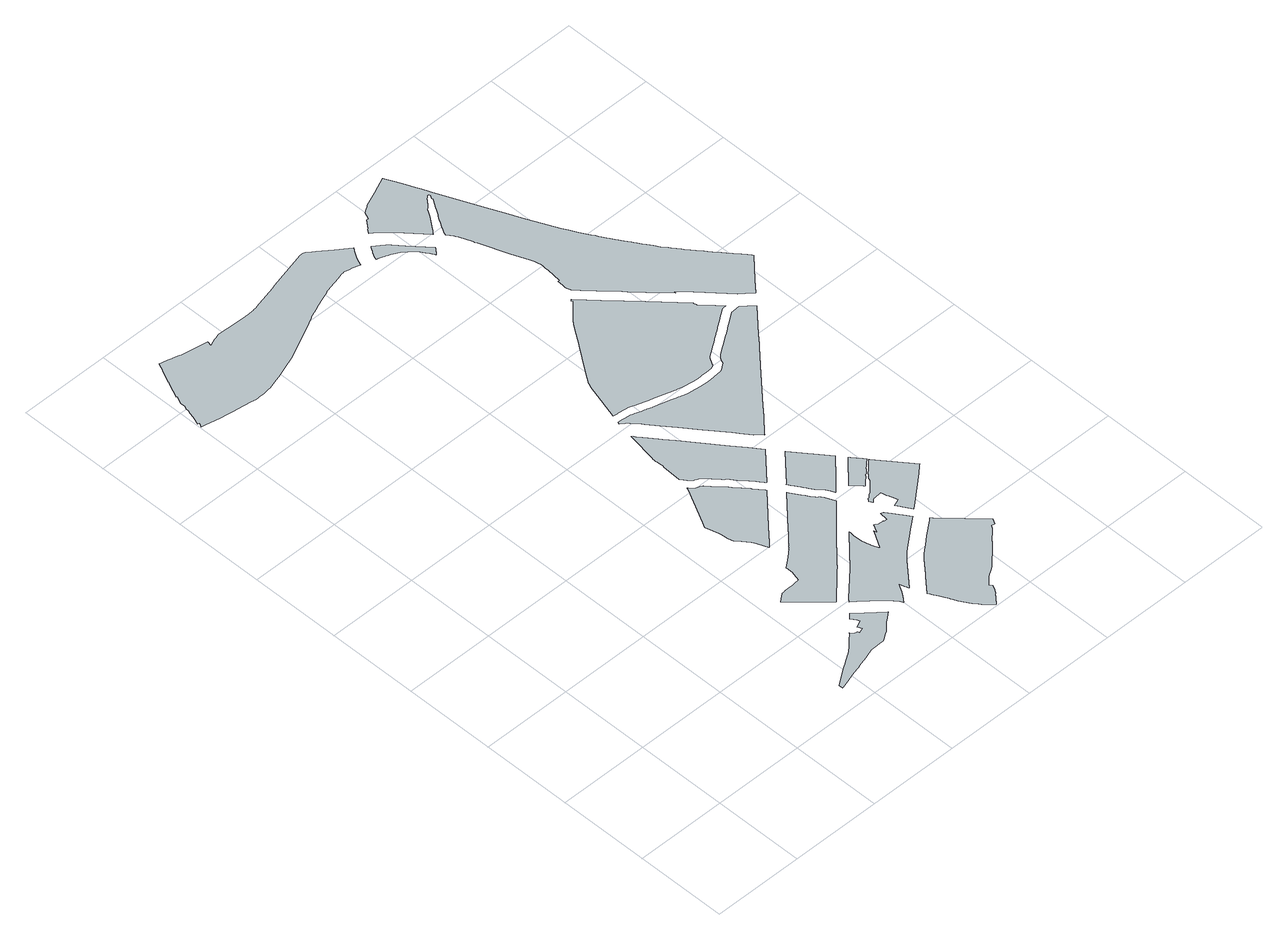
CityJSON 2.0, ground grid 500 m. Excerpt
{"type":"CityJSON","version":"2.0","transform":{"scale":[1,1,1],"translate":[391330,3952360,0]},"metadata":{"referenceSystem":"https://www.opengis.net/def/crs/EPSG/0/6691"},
"CityObjects":{
"object1":{"type":"GenericCityObject","attributes":{"class":"25","urbanPlanType":"21","prefecture":"13","city":"13100"},"geometry":[{"type":"MultiSurface","lod":"0","boundaries":[[[0,1,2,3,4,5,6,7,8,9,10,11,12,13,14,15,16,17,18,19,20,21,22,23,24,25,26,27,28,29,30,31,32,33,34,35,36,37,38,39,40,41,42,43,44,45,46,47,48,49,50,51,52,53,54,55,56,57,58,59,60,61,62,63,64,65,66,67,68,69,70]]]}]},
"object2":{"type":"GenericCityObject","attributes":{"class":"25","urbanPlanType":"21","prefecture":"13","city":"13100"},"geometry":[{"type":"MultiSurface","lod":"0","boundaries":[[[71,72,73,74,75,76,77,78,79,80,81,82,83,84,85,86,87,88,89,90,91,92,93,94,95,96,97,98,99,100,101,102,103,104,105,106,107,108,109,110,111,112,113,114,115,116,117,118,119,120,121,122,123,124,125,126,127,128,129,130,131,132,133,134,135,136,137,138,139,140,141,142,143,144,145,146,147,148,149,150,151,152,153,154,155,156,157,158,159,160,161,162,163,164,165]]]}]},
"object3":{"type":"GenericCityObject","attributes":{"class":"25","urbanPlanType":"21","prefecture":"13","city":"13100"},"geometry":[{"type":"MultiSurface","lod":"0","boundaries":[[[166,167,168,169,170,171,172,173,174,175,176,177,178,179,180,181,182,183,184,185,186,187,188,189,190,191,192,193,194,195,196,197,198,199,200,201,202,203,204,205,206,207,208,209,210,211,212,213,214,215,216,217,218,219,220,221,222,223,224,225,226,227,228,229,230,231,232,233,234,235,236,237,238,239,240,241,242,243,244,245,246,247,248,249,250,251,252,253,254,255,256,257,258,259,260,261,262,263,264,265,266,267,268,269,270,271,272,273,274,275,276,277,278,279,280,281,282,283,284,285,286,287,288,289,290,291,292,293,294,295,296,297,298,299,300,301,302,303,304,305,306,307,308,309,310,311,312,313,314,315,316,317,318,319,320,321,322,323,324,325,326,327,328,329,330,331,332,333,334,335,336,337,338,339,340,341,342]]]}]},
"object4":{"type":"GenericCityObject","attributes":{"class":"25","urbanPlanType":"21","prefecture":"13","city":"13100"},"geometry":[{"type":"MultiSurface","lod":"0","boundaries":[[[343,344,345,346,347,348,349,350,351,352,353,354,355,356,357,358,359,360,361,362,363,364,365,366,367,368,369,370,371,372,373,374,375,376,377,378,379,380,381,382,383,384,385,386,387,388,389,390,391,392,393,394,395,396,397,398,399,400,401,402,403,404,405,406,407,408,409,410,411,412]]]}]},
"object5":{"type":"GenericCityObject","attributes":{"class":"25","urbanPlanType":"21","prefecture":"13","city":"13100"},"geometry":[{"type":"MultiSurface","lod":"0","boundaries":[[[413,414,415,416,417,418,419,420,421,422,423,424,425,426,427,428,429,430,431,432,433,434,435,436,437,438,439,440,441,442,443,444,445,446,447,448,449,450,451,452,453,454,455,456,457,458,459,460,461,462,463,464,465,466,467,468,469,470,471,472,473,474,475,476,477,478,479,480,481,482,483,484,485,486,487,488,489,490,491,492,493,494,495,496,497,498,499,500,501,502,503,504,505,506]]]}]},
"object6":{"type":"GenericCityObject","attributes":{"class":"25","urbanPlanType":"21","prefecture":"13","city":"13100"},"geometry":[{"type":"MultiSurface","lod":"0","boundaries":[[[507,508,509,510,511,512,513,514,515,516,517,518,519,520,521,522,523,524,525,526,527,528,529,530,531,532,533,534,535,536,537,538,539,540,541,542,543,544,545,546,547,548,549,550,551,552,553,554,555,556,557,558,559,560,561,562,563,564,565,566,567,568,569,570,571,572,573,574,575,576,577,578,579,580,581,582,583,584,585,586,587,588,589,590,591,592,593,594,595,596,597,598,599,600,601,602,603,604,605,606]]]}]},
"object7":{"type":"GenericCityObject","attributes":{"class":"25","urbanPlanType":"21","prefecture":"13","city":"13100"},"geometry":[{"type":"MultiSurface","lod":"0","boundaries":[[[607,608,609,610,611,612,613,614,615,616,617,618,619,620,621,622,623,624,625,626,627,628,629,630,631,632,633,634,635,636,637,638,639,640,641,642,643,644,645,646,647,648,649,650,651,652,653,654,655,656,657,658,659,660,661,662,663,664,665,666,667,668,669,670,671,672,673,674,675,676,677,678,679,680,681,682,683,684,685]]]}]},
"object8":{"type":"GenericCityObject","attributes":{"class":"25","urbanPlanType":"21","prefecture":"13","city":"13100"},"geometry":[{"type":"MultiSurface","lod":"0","boundaries":[[[686,687,688,689,690,691,692,693,694,695,696,697,698,699,700,701,702,703,704,705,706,707,708,709,710,711,712,713,714,715,716,717,718,719,720,721,722,723,724,725,726]]]}]},
"object9":{"type":"GenericCityObject","attributes":{"class":"25","urbanPlanType":"21","prefecture":"13","city":"13100"},"geometry":[{"type":"MultiSurface","lod":"0","boundaries":[[[727,728,729,730,731,732,733,734,735,736,737,738,739,740,741,742,743,744,745,746,747,748,749,750,751,752]]]}]},
"object10":{"type":"GenericCityObject","attributes":{"class":"25","urbanPlanType":"21","prefecture":"13","city":"13100"},"geometry":[{"type":"MultiSurface","lod":"0","boundaries":[[[753,754,755,756,757,758,759,760,761,762,763,764,765,766,767,768,769,770,771,772,773,774,775,776,777,778,779,780,781,782,783,784,785,786,787,788,789,790,791,792,793,794,795,796,797,798]]]}]},
"object11":{"type":"GenericCityObject","attributes":{"class":"25","urbanPlanType":"21","prefecture":"13","city":"13100"},"geometry":[{"type":"MultiSurface","lod":"0","boundaries":[[[799,800,801,802,803,804,805,806,807,808,809,810,811,812,813,814,815,816,817,818,819,820,821,822,823,824,825,826,827,828,829,830,831,832,833,834,835,836,837,838,839,840,841,842,843,844,845,846,847,848,849,850,851,852,853,854,855,856,857,858,859,860,861,862,863,864,865,866,867,868,869,870,871,872,873,874,875,876,877,878,879,880,881,882,883,884,885,886,887,888,889,890,891,892,893,894,895,896,897,898,899,900,901,902,903,904,905]]]}]},
"object12":{"type":"GenericCityObject","attributes":{"class":"25","urbanPlanType":"21","prefecture":"13","city":"13100"},"geometry":[{"type":"MultiSurface","lod":"0","boundaries":[[[906,907,908,909,910,911,912,913,914,915,916,917,918,919,920,921,922,923,924,925,926,927,928,929,930,931,932,933,934,935,936,937,938,939,940,941,942,943,944,945,946,947,948,949,950,951,952,953,954,955,956,957,958,959,960,961,962,963,964,965,966,967,968,969,970,971,972,973,974,975,976,977,978,979,980,981,982,983,984,985,986,987,988,989,990,991,992,993,994,995,996,997,998,999]]]}]},
"object13":{"type":"GenericCityObject","attributes":{"class":"25","urbanPlanType":"21","prefecture":"13","city":"13100"},"geometry":[{"type":"MultiSurface","lod":"0","boundaries":[[[1000,1001,1002,1003,1004,1005,1006,1007,1008,1009,1010,1011,1012,1013,1014,1015,1016,1017,1018,1019,1020,1021,1022,1023,1024,1025,1026,1027,1028,1029,1030,1031,1032,1033,1034,1035,1036,1037,1038,1039,1040,1041,1042,1043,1044,1045,1046,1047,1048,1049,1050,1051,1052,1053,1054,1055,1056,1057,1058,1059,1060,1061,1062,1063,1064,1065,1066,1067,1068,1069,1070,1071,1072,1073,1074,1075,1076,1077,1078,1079,1080,1081,1082,1083,1084,1085,1086,1087,1088,1089,1090,1091,1092,1093,1094,1095,1096,1097,1098,1099,1100,1101]]]}]},
"object14":{"type":"GenericCityObject","attributes":{"class":"25","urbanPlanType":"21","prefecture":"13","city":"13100"},"geometry":[{"type":"MultiSurface","lod":"0","boundaries":[[[1102,1103,1104,1105,1106,1107,1108,1109,1110,1111,1112,1113,1114,1115,1116,1117,1118,1119,1120,1121,1122,1123,1124,1125,1126,1127,1128,1129,1130,1131,1132,1133,1134,1135,1136,1137,1138,1139,1140,1141,1142,1143,1144,1145,1146,1147,1148,1149,1150,1151,1152,1153,1154,1155,1156,1157,1158,1159,1160,1161,1162,1163,1164,1165,1166,1167,1168,1169,1170,1171,1172,1173,1174,1175,1176,1177,1178,1179,1180,1181,1182,1183,1184,1185,1186,1187,1188,1189,1190,1191,1192,1193,1194,1195,1196,1197,1198,1199,1200,1201,1202,1203,1204,1205,1206,1207,1208,1209,1210,1211,1212,1213,1214,1215,1216,1217,1218,1219,1220,1221,1222,1223,1224,1225,1226,1227,1228,1229,1230,1231,1232,1233,1234,1235,1236,1237,1238,1239,1240,1241,1242,1243,1244,1245,1246,1247,1248,1249,1250,1251,1252,1253,1254,1255,1256,1257,1258,1259,1260,1261,1262,1263,1264,1265,1266,1267,1268,1269,1270,1271,1272,1273,1274,1275,1276,1277,1278,1279,1280,1281,1282,1283,1284,1285,1286,1287,1288,1289,1290,1291,1292,1293,1294,1295,1296,1297,1298,1299,1300,1301,1302,1303,1304,1305,1306,1307,1308,1309,1310,1311,1312,1313]]]}]}
},
"vertices":[
[1384,341,0],[1380,345,0],[1368,355,0],[1365,357,0],[1329,390,0],[1325,393,0],[1283,432,0],[1274,440,0],[1273,439,0],[1249,415,0],[1261,399,0],[1269,386,0],[1275,371,0],[1239,354,0],[1250,330,0],[1221,319,0],[1221,323,0],[1219,327,0],[1217,330,0],[1216,331,0],[1212,332,0],[1206,333,0],[1202,333,0],[1200,335,0],[1198,337,0],[1192,344,0],[1186,352,0],[1183,348,0],[1153,319,0],[1130,297,0],[1125,292,0],[1120,288,0],[1116,283,0],[1112,280,0],[1111,280,0],[1110,279,0],[1105,275,0],[1100,271,0],[1090,263,0],[1088,262,0],[1083,259,0],[1035,227,0],[1034,227,0],[1029,223,0],[1010,212,0],[918,149,0],[918,125,0],[937,130,0],[964,139,0],[1007,152,0],[1047,164,0],[1061,167,0],[1070,170,0],[1128,188,0],[1137,191,0],[1182,205,0],[1207,206,0],[1238,207,0],[1261,208,0],[1278,219,0],[1288,225,0],[1300,233,0],[1308,238,0],[1311,240,0],[1317,246,0],[1326,255,0],[1338,267,0],[1345,274,0],[1353,280,0],[1363,288,0],[1406,321,0],
[1527,779,0],[1527,780,0],[1572,825,0],[1579,833,0],[1587,841,0],[1593,848,0],[1601,856,0],[1630,885,0],[1707,963,0],[1731,988,0],[1735,991,0],[1733,998,0],[1719,1029,0],[1715,1039,0],[1714,1041,0],[1712,1045,0],[1711,1047,0],[1710,1050,0],[1707,1054,0],[1703,1059,0],[1696,1066,0],[1692,1069,0],[1689,1071,0],[1685,1076,0],[1681,1081,0],[1677,1087,0],[1676,1089,0],[1660,1115,0],[1657,1120,0],[1656,1122,0],[1619,1181,0],[1614,1189,0],[1453,1018,0],[1431,994,0],[1409,970,0],[1400,961,0],[1396,956,0],[1385,944,0],[1384,944,0],[1380,939,0],[1379,939,0],[1369,928,0],[1368,928,0],[1368,927,0],[1351,912,0],[1351,911,0],[1350,911,0],[1350,910,0],[1347,908,0],[1311,879,0],[1273,850,0],[1275,844,0],[1275,840,0],[1275,831,0],[1275,827,0],[1275,823,0],[1274,819,0],[1273,812,0],[1269,794,0],[1261,756,0],[1249,754,0],[1243,754,0],[1240,754,0],[1234,753,0],[1231,752,0],[1230,752,0],[1226,752,0],[1220,751,0],[1219,751,0],[1211,751,0],[1202,751,0],[1191,750,0],[1187,751,0],[1174,750,0],[1169,750,0],[1163,749,0],[1159,749,0],[1156,748,0],[1151,748,0],[1144,747,0],[1131,737,0],[1118,726,0],[1102,713,0],[1180,636,0],[1247,571,0],[1253,565,0],[1258,561,0],[1283,536,0],[1297,551,0],[1391,642,0],[1427,676,0],[1428,677,0],[1436,684,0],[1467,716,0],[1509,760,0],
[1253,3597,0],[1257,3606,0],[1260,3614,0],[1264,3623,0],[1268,3632,0],[1273,3640,0],[1278,3649,0],[1282,3657,0],[1288,3665,0],[1293,3673,0],[1298,3680,0],[1305,3689,0],[1235,3741,0],[1168,3794,0],[1138,3816,0],[1132,3821,0],[1129,3823,0],[1128,3823,0],[1126,3824,0],[1125,3825,0],[1123,3826,0],[1121,3826,0],[1119,3827,0],[1117,3827,0],[1115,3828,0],[1112,3828,0],[1110,3828,0],[1108,3828,0],[1106,3828,0],[1104,3828,0],[1102,3828,0],[1100,3828,0],[1098,3827,0],[880,3773,0],[862,3768,0],[750,3741,0],[726,3735,0],[723,3734,0],[719,3733,0],[716,3733,0],[713,3732,0],[710,3732,0],[706,3731,0],[703,3731,0],[700,3730,0],[696,3730,0],[693,3730,0],[690,3729,0],[686,3729,0],[683,3729,0],[680,3728,0],[677,3728,0],[673,3728,0],[670,3728,0],[667,3728,0],[663,3728,0],[660,3728,0],[657,3728,0],[653,3728,0],[650,3728,0],[647,3728,0],[609,3729,0],[587,3728,0],[482,3733,0],[475,3732,0],[464,3729,0],[452,3726,0],[440,3722,0],[430,3718,0],[424,3716,0],[412,3711,0],[402,3706,0],[410,3735,0],[337,3747,0],[278,3758,0],[268,3761,0],[257,3764,0],[226,3773,0],[223,3774,0],[200,3780,0],[153,3791,0],[150,3785,0],[148,3780,0],[146,3775,0],[145,3773,0],[143,3769,0],[141,3764,0],[136,3753,0],[134,3750,0],[130,3739,0],[123,3724,0],[118,3714,0],[112,3700,0],[109,3694,0],[103,3681,0],[103,3680,0],[100,3673,0],[96,3665,0],[95,3662,0],[83,3635,0],[78,3624,0],[77,3622,0],[73,3613,0],[73,3612,0],[62,3588,0],[65,3587,0],[46,3545,0],[46,3516,0],[40,3502,0],[38,3485,0],[32,3467,0],[25,3443,0],[10,3397,0],[14,3395,0],[19,3394,0],[8,3373,0],[19,3370,0],[34,3366,0],[51,3362,0],[77,3357,0],[117,3350,0],[143,3345,0],[176,3340,0],[278,3325,0],[290,3323,0],[293,3322,0],[297,3322,0],[305,3320,0],[310,3320,0],[319,3320,0],[334,3320,0],[348,3320,0],[362,3321,0],[377,3322,0],[392,3325,0],[406,3327,0],[421,3330,0],[434,3333,0],[447,3337,0],[461,3341,0],[482,3348,0],[563,3376,0],[586,3385,0],[607,3393,0],[634,3404,0],[673,3422,0],[775,3469,0],[787,3475,0],[852,3510,0],[857,3513,0],[869,3518,0],[884,3525,0],[889,3526,0],[919,3538,0],[923,3540,0],[977,3561,0],[1012,3574,0],[1020,3577,0],[1027,3580,0],[1037,3583,0],[1052,3587,0],[1084,3595,0],[1118,3603,0],[1145,3610,0],[1149,3610,0],[1153,3611,0],[1154,3612,0],[1159,3612,0],[1161,3613,0],[1164,3613,0],[1166,3613,0],[1170,3613,0],[1175,3612,0],[1178,3611,0],[1196,3607,0],[1210,3604,0],[1251,3591,0],
[1319,1007,0],[1325,1014,0],[1332,1020,0],[1399,1092,0],[1559,1263,0],[1555,1269,0],[1553,1271,0],[1552,1272,0],[1517,1318,0],[1516,1319,0],[1513,1323,0],[1509,1329,0],[1508,1329,0],[1507,1331,0],[1491,1348,0],[1486,1355,0],[1470,1374,0],[1469,1374,0],[1447,1403,0],[1446,1404,0],[1445,1406,0],[1442,1409,0],[1436,1414,0],[1432,1418,0],[1431,1419,0],[1427,1424,0],[1426,1424,0],[1396,1456,0],[1396,1457,0],[1393,1460,0],[1376,1481,0],[1375,1482,0],[1371,1487,0],[1370,1487,0],[1367,1490,0],[1358,1495,0],[1347,1500,0],[1334,1505,0],[1332,1507,0],[1324,1515,0],[1311,1528,0],[1310,1530,0],[1309,1527,0],[1308,1527,0],[1306,1520,0],[1206,1325,0],[1191,1297,0],[1191,1296,0],[1192,1291,0],[1195,1278,0],[1202,1252,0],[1204,1248,0],[1207,1240,0],[1208,1234,0],[1210,1221,0],[1214,1190,0],[1215,1179,0],[1216,1172,0],[1222,1148,0],[1224,1142,0],[1227,1139,0],[1229,1135,0],[1239,1125,0],[1249,1113,0],[1262,1095,0],[1275,1077,0],[1282,1066,0],[1289,1050,0],[1310,999,0],[1313,1001,0],
[1654,669,0],[1649,684,0],[1649,686,0],[1644,701,0],[1641,717,0],[1639,731,0],[1638,743,0],[1637,749,0],[1637,763,0],[1637,781,0],[1640,805,0],[1640,810,0],[1638,808,0],[1635,805,0],[1630,800,0],[1615,784,0],[1571,739,0],[1553,719,0],[1552,718,0],[1479,642,0],[1478,642,0],[1433,599,0],[1339,509,0],[1326,494,0],[1332,489,0],[1334,487,0],[1335,487,0],[1352,471,0],[1380,446,0],[1395,432,0],[1429,402,0],[1436,395,0],[1443,390,0],[1450,384,0],[1451,382,0],[1455,379,0],[1463,371,0],[1475,355,0],[1477,352,0],[1478,351,0],[1482,345,0],[1485,342,0],[1491,331,0],[1500,316,0],[1512,331,0],[1526,347,0],[1541,369,0],[1549,384,0],[1561,407,0],[1565,415,0],[1575,385,0],[1576,382,0],[1582,364,0],[1699,496,0],[1705,502,0],[1710,508,0],[1716,514,0],[1722,520,0],[1728,526,0],[1734,531,0],[1740,537,0],[1747,542,0],[1753,547,0],[1832,611,0],[1833,612,0],[1913,675,0],[1889,713,0],[1878,729,0],[1861,757,0],[1840,787,0],[1838,786,0],[1825,791,0],[1821,771,0],[1823,770,0],[1821,760,0],[1819,744,0],[1799,746,0],[1799,749,0],[1791,749,0],[1779,750,0],[1772,751,0],[1764,755,0],[1759,758,0],[1758,758,0],[1757,759,0],[1754,760,0],[1751,762,0],[1749,758,0],[1742,745,0],[1727,717,0],[1723,734,0],[1722,732,0],[1668,637,0],[1663,646,0],
[2159,409,0],[2156,412,0],[2109,461,0],[2103,468,0],[2074,497,0],[2073,499,0],[2037,536,0],[2035,538,0],[2035,539,0],[2027,547,0],[2025,549,0],[2006,568,0],[2004,570,0],[2001,573,0],[1972,603,0],[1964,612,0],[1963,613,0],[1952,604,0],[1873,541,0],[1828,505,0],[1803,485,0],[1798,481,0],[1793,476,0],[1792,476,0],[1788,472,0],[1783,467,0],[1778,463,0],[1773,458,0],[1768,453,0],[1764,448,0],[1759,443,0],[1696,372,0],[1689,364,0],[1662,333,0],[1617,281,0],[1619,276,0],[1631,254,0],[1634,248,0],[1666,184,0],[1668,180,0],[1673,170,0],[1676,163,0],[1676,162,0],[1683,147,0],[1696,124,0],[1703,112,0],[1710,102,0],[1710,101,0],[1718,91,0],[1736,67,0],[1737,65,0],[1745,55,0],[1747,53,0],[1748,51,0],[1756,42,0],[1767,32,0],[1785,14,0],[1790,8,0],[1818,40,0],[1837,62,0],[1839,60,0],[1844,68,0],[1846,72,0],[1849,76,0],[1852,81,0],[1860,96,0],[1866,106,0],[1854,120,0],[1860,128,0],[1866,133,0],[1870,138,0],[1877,145,0],[1882,149,0],[1887,154,0],[1902,166,0],[1909,170,0],[1933,185,0],[1946,195,0],[1954,202,0],[1964,211,0],[1970,217,0],[1979,226,0],[2010,255,0],[2020,264,0],[2030,275,0],[2036,281,0],[2045,290,0],[2050,296,0],[2056,303,0],[2067,315,0],[2074,322,0],[2082,330,0],[2087,334,0],[2090,337,0],[2095,342,0],[2115,361,0],[2119,366,0],[2129,382,0],[2146,377,0],[2162,406,0],
[1688,1518,0],[1638,1583,0],[1554,1691,0],[1486,1781,0],[1447,1831,0],[1436,1846,0],[1391,1904,0],[1374,1927,0],[1370,1931,0],[1367,1936,0],[1363,1939,0],[1359,1943,0],[1357,1931,0],[1330,1774,0],[1330,1773,0],[1330,1772,0],[1330,1770,0],[1330,1769,0],[1329,1768,0],[1329,1767,0],[1329,1766,0],[1329,1764,0],[1329,1763,0],[1329,1762,0],[1329,1761,0],[1329,1760,0],[1329,1758,0],[1329,1757,0],[1329,1756,0],[1329,1755,0],[1329,1754,0],[1329,1752,0],[1329,1751,0],[1329,1750,0],[1329,1749,0],[1330,1722,0],[1330,1721,0],[1331,1717,0],[1331,1711,0],[1331,1706,0],[1330,1701,0],[1323,1596,0],[1323,1594,0],[1335,1577,0],[1344,1564,0],[1352,1556,0],[1359,1549,0],[1362,1547,0],[1366,1545,0],[1378,1540,0],[1382,1538,0],[1394,1531,0],[1400,1527,0],[1400,1526,0],[1404,1523,0],[1412,1514,0],[1413,1513,0],[1416,1509,0],[1418,1507,0],[1431,1491,0],[1432,1489,0],[1433,1489,0],[1462,1458,0],[1462,1457,0],[1472,1448,0],[1473,1447,0],[1479,1442,0],[1508,1404,0],[1528,1381,0],[1528,1380,0],[1529,1379,0],[1544,1362,0],[1563,1338,0],[1573,1325,0],[1575,1323,0],[1576,1322,0],[1587,1307,0],[1593,1299,0],[1738,1453,0],
[1802,1061,0],[1849,1110,0],[1927,1191,0],[1934,1198,0],[1793,1381,0],[1649,1226,0],[1648,1226,0],[1654,1218,0],[1654,1217,0],[1659,1209,0],[1661,1206,0],[1669,1194,0],[1677,1181,0],[1680,1176,0],[1690,1160,0],[1698,1146,0],[1704,1138,0],[1704,1137,0],[1718,1114,0],[1718,1113,0],[1720,1110,0],[1720,1109,0],[1721,1108,0],[1722,1107,0],[1734,1098,0],[1735,1097,0],[1736,1096,0],[1743,1090,0],[1743,1089,0],[1744,1088,0],[1745,1087,0],[1750,1080,0],[1751,1079,0],[1752,1078,0],[1752,1077,0],[1752,1076,0],[1758,1065,0],[1758,1064,0],[1759,1064,0],[1759,1063,0],[1773,1031,0],
[1962,1026,0],[1966,1030,0],[1967,1031,0],[1977,1041,0],[1979,1044,0],[1988,1052,0],[1997,1059,0],[2008,1070,0],[2015,1076,0],[2022,1083,0],[2012,1097,0],[2011,1098,0],[1976,1144,0],[1971,1150,0],[1964,1143,0],[1847,1021,0],[1893,971,0],[1897,967,0],[1902,972,0],[1922,992,0],[1923,991,0],[1931,998,0],[1937,1004,0],[1952,1020,0],[1954,1018,0],[1959,1023,0],
[2029,1075,0],[2021,1068,0],[2008,1056,0],[1984,1032,0],[1961,1011,0],[1963,1008,0],[1942,988,0],[1938,976,0],[1914,951,0],[1881,918,0],[1873,914,0],[1868,911,0],[1855,898,0],[1852,900,0],[1839,886,0],[1851,866,0],[1859,875,0],[1860,876,0],[1866,880,0],[1868,881,0],[1879,883,0],[1881,883,0],[1886,884,0],[1906,885,0],[1912,886,0],[1918,886,0],[1920,887,0],[1919,884,0],[1921,876,0],[1924,861,0],[1925,854,0],[1927,850,0],[1934,831,0],[1945,799,0],[1944,798,0],[1942,797,0],[1926,791,0],[1905,782,0],[1921,758,0],[1925,750,0],[1952,707,0],[1984,732,0],[2126,850,0],[2164,883,0],[2172,889,0],[2030,1073,0],
[2230,1995,0],[2352,2129,0],[2353,2129,0],[2324,2157,0],[2295,2184,0],[2294,2184,0],[2279,2183,0],[2277,2183,0],[2242,2180,0],[2212,2159,0],[2202,2151,0],[2198,2149,0],[2171,2130,0],[2158,2121,0],[2155,2119,0],[2123,2097,0],[2119,2095,0],[2066,2058,0],[2063,2056,0],[2061,2055,0],[2018,2025,0],[2011,2020,0],[2010,2018,0],[2006,2015,0],[2003,2011,0],[2003,2010,0],[1993,1994,0],[1990,1985,0],[1986,1978,0],[1978,1972,0],[1964,1962,0],[1951,1953,0],[1938,1949,0],[1929,1948,0],[1893,1945,0],[1862,1944,0],[1839,1944,0],[1835,1944,0],[1819,1944,0],[1815,1944,0],[1772,1950,0],[1769,1951,0],[1758,1952,0],[1738,1956,0],[1708,1963,0],[1705,1963,0],[1702,1965,0],[1701,1965,0],[1691,1968,0],[1676,1973,0],[1675,1973,0],[1673,1974,0],[1652,1980,0],[1633,1986,0],[1627,1988,0],[1613,1992,0],[1609,1993,0],[1595,1997,0],[1566,2005,0],[1565,2006,0],[1561,2006,0],[1550,2010,0],[1535,2015,0],[1531,2016,0],[1522,2019,0],[1513,2022,0],[1507,2024,0],[1498,2028,0],[1490,2030,0],[1473,2036,0],[1471,2037,0],[1455,2041,0],[1424,2044,0],[1403,2047,0],[1382,2049,0],[1381,2049,0],[1380,2049,0],[1378,2040,0],[1382,2037,0],[1388,2032,0],[1393,2028,0],[1399,2023,0],[1404,2019,0],[1409,2014,0],[1413,2010,0],[1417,2006,0],[1421,2002,0],[1425,1997,0],[1429,1993,0],[1433,1988,0],[1437,1984,0],[1441,1979,0],[1459,1955,0],[1503,1898,0],[1553,1832,0],[1622,1743,0],[1706,1635,0],[1727,1608,0],[1766,1556,0],[1783,1542,0],[1800,1521,0],[1807,1529,0],[1878,1607,0],[1926,1659,0],[2061,1809,0],[2175,1934,0],[2189,1949,0],
[1482,3533,0],[1440,3581,0],[1436,3585,0],[1432,3590,0],[1427,3594,0],[1423,3598,0],[1418,3602,0],[1413,3606,0],[1409,3610,0],[1404,3614,0],[1369,3641,0],[1363,3633,0],[1358,3627,0],[1354,3620,0],[1350,3613,0],[1346,3607,0],[1342,3600,0],[1338,3593,0],[1335,3586,0],[1332,3579,0],[1329,3571,0],[1327,3566,0],[1334,3564,0],[1335,3564,0],[1344,3560,0],[1352,3558,0],[1359,3555,0],[1365,3553,0],[1369,3552,0],[1373,3550,0],[1378,3548,0],[1381,3547,0],[1384,3546,0],[1385,3545,0],[1387,3545,0],[1389,3543,0],[1396,3540,0],[1406,3536,0],[1413,3533,0],[1417,3531,0],[1422,3529,0],[1425,3527,0],[1427,3526,0],[1431,3524,0],[1437,3520,0],[1440,3518,0],[1444,3515,0],[1447,3512,0],[1450,3509,0],[1455,3506,0],[1457,3504,0],[1459,3503,0],[1461,3501,0],[1464,3499,0],[1464,3498,0],[1466,3497,0],[1468,3496,0],[1468,3495,0],[1473,3492,0],[1477,3488,0],[1479,3487,0],[1483,3482,0],[1485,3480,0],[1491,3474,0],[1495,3469,0],[1498,3466,0],[1501,3462,0],[1504,3458,0],[1506,3454,0],[1508,3451,0],[1510,3448,0],[1513,3443,0],[1516,3439,0],[1517,3436,0],[1521,3430,0],[1526,3425,0],[1528,3422,0],[1530,3418,0],[1532,3415,0],[1534,3410,0],[1539,3397,0],[1541,3393,0],[1546,3396,0],[1545,3398,0],[1548,3400,0],[1552,3403,0],[1553,3404,0],[1554,3405,0],[1555,3408,0],[1556,3410,0],[1561,3415,0],[1566,3421,0],[1568,3423,0],[1572,3429,0],
[1851,1991,0],[1852,1991,0],[1856,1991,0],[1863,1992,0],[1891,1993,0],[1925,1995,0],[1931,1996,0],[1935,1997,0],[1939,2000,0],[1942,2002,0],[1944,2004,0],[1945,2005,0],[1947,2008,0],[1949,2013,0],[1967,2044,0],[1971,2048,0],[1986,2060,0],[1991,2064,0],[2035,2094,0],[2038,2097,0],[2039,2097,0],[2061,2112,0],[2063,2114,0],[2079,2125,0],[2081,2126,0],[2094,2135,0],[2096,2136,0],[2101,2140,0],[2122,2154,0],[2125,2156,0],[2138,2165,0],[2175,2190,0],[2177,2192,0],[2179,2193,0],[2198,2207,0],[2226,2227,0],[2239,2228,0],[2253,2229,0],[2220,2264,0],[2163,2328,0],[2162,2331,0],[2159,2345,0],[2159,2347,0],[2011,2507,0],[1971,2549,0],[1942,2580,0],[1941,2581,0],[1939,2583,0],[1925,2598,0],[1917,2607,0],[1779,2756,0],[1773,2749,0],[1779,2742,0],[1758,2720,0],[1756,2719,0],[1687,2649,0],[1683,2643,0],[1681,2640,0],[1678,2636,0],[1676,2634,0],[1640,2582,0],[1639,2579,0],[1635,2575,0],[1625,2560,0],[1624,2559,0],[1622,2556,0],[1599,2522,0],[1553,2456,0],[1506,2389,0],[1479,2350,0],[1473,2341,0],[1464,2326,0],[1456,2308,0],[1452,2298,0],[1393,2095,0],[1416,2092,0],[1422,2092,0],[1461,2087,0],[1471,2085,0],[1479,2084,0],[1487,2081,0],[1488,2081,0],[1494,2079,0],[1511,2074,0],[1564,2055,0],[1579,2051,0],[1608,2043,0],[1642,2033,0],[1646,2032,0],[1647,2032,0],[1688,2018,0],[1713,2010,0],[1716,2009,0],[1718,2009,0],[1736,2005,0],[1742,2003,0],[1744,2003,0],[1754,2001,0],[1807,1993,0],[1808,1993,0],[1828,1991,0],[1842,1991,0],
[2570,2368,0],[2564,2376,0],[2559,2383,0],[2552,2392,0],[2535,2413,0],[2530,2419,0],[2523,2428,0],[2511,2443,0],[2509,2446,0],[2492,2467,0],[2477,2485,0],[2465,2500,0],[2437,2536,0],[2427,2548,0],[2404,2576,0],[2388,2597,0],[2370,2620,0],[2362,2630,0],[2349,2648,0],[2334,2668,0],[2327,2679,0],[2316,2693,0],[2306,2707,0],[2294,2726,0],[2287,2736,0],[2270,2762,0],[2259,2780,0],[2246,2800,0],[2237,2813,0],[2232,2822,0],[2222,2838,0],[2213,2852,0],[2206,2863,0],[2200,2873,0],[2199,2876,0],[2191,2888,0],[2179,2907,0],[2170,2922,0],[2158,2942,0],[2151,2954,0],[2147,2962,0],[2144,2967,0],[2140,2973,0],[2133,2986,0],[2105,3037,0],[2082,3079,0],[2065,3112,0],[2011,3226,0],[2007,3234,0],[1978,3301,0],[1966,3329,0],[1899,3483,0],[1807,3694,0],[1804,3701,0],[1788,3738,0],[1777,3766,0],[1763,3794,0],[1745,3835,0],[1734,3860,0],[1719,3895,0],[1712,3910,0],[1712,3911,0],[1654,3886,0],[1619,3871,0],[1573,3852,0],[1555,3844,0],[1554,3844,0],[1553,3844,0],[1553,3843,0],[1552,3843,0],[1551,3843,0],[1551,3842,0],[1550,3842,0],[1549,3842,0],[1549,3841,0],[1548,3841,0],[1547,3841,0],[1547,3840,0],[1546,3840,0],[1545,3840,0],[1545,3839,0],[1544,3839,0],[1543,3839,0],[1543,3838,0],[1542,3838,0],[1541,3838,0],[1541,3837,0],[1540,3837,0],[1539,3837,0],[1539,3836,0],[1538,3836,0],[1536,3835,0],[1524,3827,0],[1522,3826,0],[1518,3824,0],[1500,3810,0],[1493,3795,0],[1483,3772,0],[1474,3775,0],[1441,3732,0],[1434,3727,0],[1418,3706,0],[1454,3679,0],[1460,3674,0],[1467,3668,0],[1473,3663,0],[1479,3657,0],[1486,3651,0],[1506,3630,0],[1624,3494,0],[1631,3504,0],[1641,3516,0],[1646,3524,0],[1649,3527,0],[1653,3533,0],[1655,3536,0],[1683,3573,0],[1684,3574,0],[1693,3587,0],[1713,3621,0],[1716,3626,0],[1722,3630,0],[1728,3636,0],[1735,3642,0],[1738,3644,0],[1767,3681,0],[1769,3679,0],[1778,3690,0],[1786,3690,0],[1796,3689,0],[1788,3685,0],[1791,3679,0],[1779,3662,0],[1782,3655,0],[1778,3647,0],[1771,3635,0],[1754,3609,0],[1752,3606,0],[1748,3600,0],[1744,3593,0],[1724,3561,0],[1722,3562,0],[1711,3543,0],[1699,3523,0],[1694,3514,0],[1692,3511,0],[1683,3496,0],[1676,3483,0],[1670,3473,0],[1665,3463,0],[1662,3456,0],[1661,3452,0],[1661,3451,0],[1675,3435,0],[1682,3426,0],[1688,3414,0],[1695,3401,0],[1721,3334,0],[1724,3325,0],[1729,3313,0],[1787,3158,0],[1823,3067,0],[1831,3046,0],[1837,3023,0],[1838,3016,0],[1839,3010,0],[1839,2999,0],[1839,2990,0],[1838,2979,0],[1836,2959,0],[1829,2879,0],[1819,2880,0],[1816,2844,0],[1815,2841,0],[1815,2838,0],[1815,2835,0],[1815,2832,0],[1816,2830,0],[1816,2827,0],[1816,2824,0],[1817,2821,0],[1817,2819,0],[1818,2816,0],[1819,2813,0],[1819,2811,0],[1820,2811,0],[1821,2808,0],[1822,2805,0],[1823,2803,0],[1824,2800,0],[1825,2798,0],[1827,2795,0],[1828,2793,0],[1830,2791,0],[1830,2790,0],[1852,2767,0],[1902,2714,0],[1902,2713,0],[1981,2627,0],[1998,2608,0],[2055,2548,0],[2148,2448,0],[2147,2454,0],[2147,2462,0],[2147,2464,0],[2210,2395,0],[2279,2318,0],[2346,2246,0],[2399,2198,0],[2407,2191,0],[2464,2253,0],[2571,2368,0]
]}
